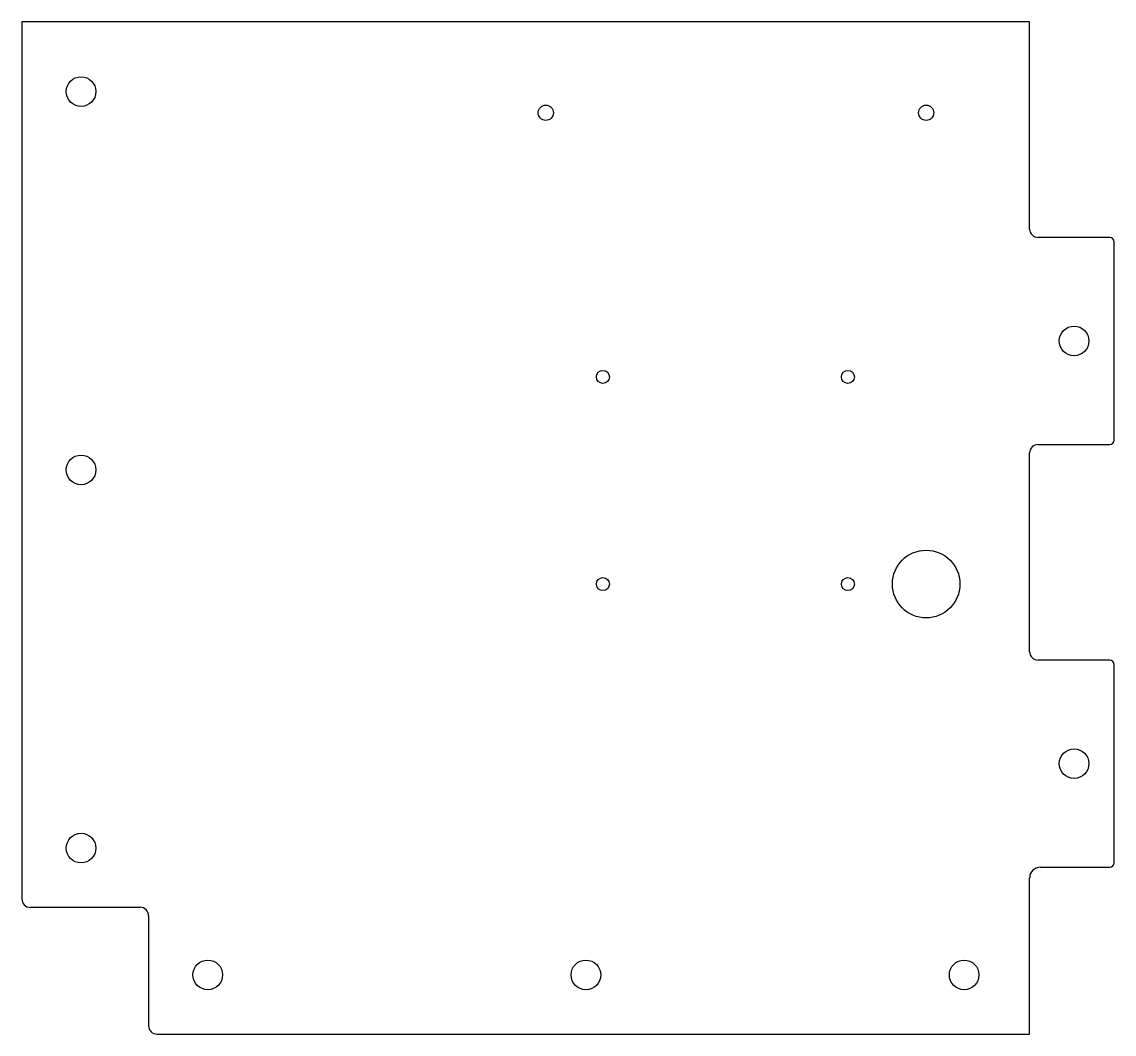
# Model space of a CAD drawing. Header units: inches. Extents: x -5.1 to 5.1, y -4.7 to 4.7.
import ezdxf

# ---------------------------------------------------------------- set-up
doc = ezdxf.new("R2010")
doc.units = ezdxf.units.IN
doc.layers.add('CUTOUTS', color=1, linetype='CONTINUOUS')
doc.layers.add('PERIMETER', color=5, linetype='CONTINUOUS')

msp = doc.modelspace()

# ---------------------------------------------------------------- linework, layer by layer
at = {"layer": 'CUTOUTS'}
for centre, radius in [((-4.537, 4.065), 0.138), ((-0.207, 3.868), 0.0709), ((3.337, 3.868), 0.0709), ((4.715, 1.742), 0.138), ((0.325, 1.407), 0.061), ((2.608, 1.407), 0.061), ((-4.537, 0.541), 0.138), ((3.337, -0.522), 0.315), ((0.325, -0.522), 0.061), ((2.608, -0.522), 0.061), ((4.715, -2.195), 0.138), ((-4.537, -2.982), 0.138), ((-3.356, -4.163), 0.138), ((0.167, -4.163), 0.138), ((3.691, -4.163), 0.138)]:
    msp.add_circle(centre, radius, dxfattribs=at)
at = {"layer": 'PERIMETER'}
for p, q in [((4.301, 4.715), (-5.089, 4.715)), ((-5.089, 4.715), (-5.089, -3.455)), ((4.301, 2.785), (4.301, 4.715)), ((5.049, 2.707), (4.38, 2.707)), ((5.089, 0.817), (5.089, 2.667)), ((4.38, 0.778), (5.049, 0.778)), ((4.301, -1.152), (4.301, 0.699)), ((5.049, -1.23), (4.38, -1.23)), ((5.089, -3.12), (5.089, -1.27)), ((4.4, -3.159), (5.049, -3.159)), ((4.301, -4.715), (4.301, -3.258)), ((-5.01, -3.533), (-3.986, -3.533)), ((-3.907, -3.612), (-3.907, -4.636)), ((-3.829, -4.715), (4.301, -4.715))]:
    msp.add_line(p, q, dxfattribs=at)
for centre, radius, start, end in [((4.38, 2.785), 0.0787, 180, 270), ((5.049, 2.667), 0.0394, 0, 90), ((5.049, 0.817), 0.0394, -90, 0), ((4.38, 0.699), 0.0787, 90, 180), ((4.38, -1.152), 0.0787, 180, 270), ((5.049, -1.27), 0.0394, 0, 90), ((5.049, -3.12), 0.0394, -90, 0), ((4.4, -3.258), 0.0984, 90, 180), ((-5.01, -3.455), 0.0787, 180, 270), ((-3.986, -3.612), 0.0787, 0, 90), ((-3.829, -4.636), 0.0787, 180, 270)]:
    msp.add_arc(centre, radius, start, end, dxfattribs=at)

doc.saveas('drawing.dxf')
